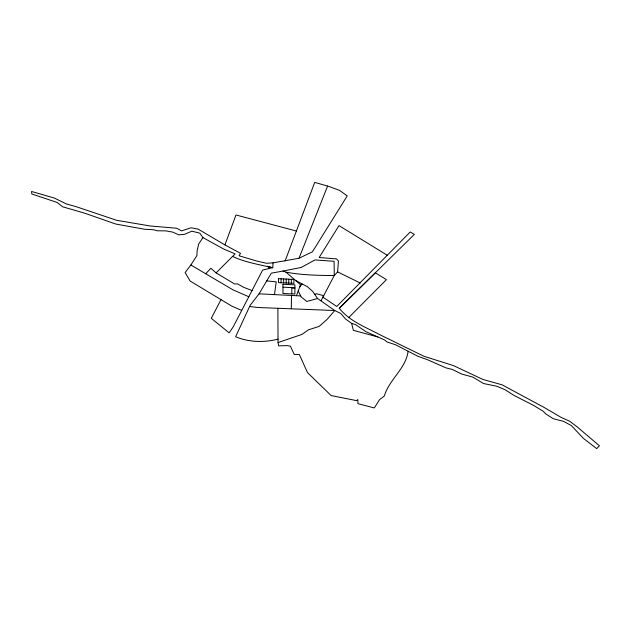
<?xml version="1.0" encoding="UTF-8"?>
<svg xmlns="http://www.w3.org/2000/svg" width="631" height="631" viewBox="0 0 631 631"><rect width="100%" height="100%" fill="white"/><g stroke="black" fill="none" stroke-linecap="round" stroke-linejoin="round"><path stroke-width="0.95" d="M281.071 282.735L281.079 278.799M283.635 282.862L283.642 278.926M286.198 282.996L286.206 279.052M288.761 283.122L288.769 279.186M291.325 283.248L291.333 279.312M291.806 293.904L291.814 287.996L294.89 288.154M291.317 308.851L291.483 295.466M285.07 261.06L314.727 182.375L328.688 186.382L339.588 190.396L347.239 195.878L312.416 251.816L298.968 258.268L273.026 262.859L272.813 267.82C259.325 264.484 245.285 262.464 232.523 256.446L216.102 272.892L210.849 268.27L205.84 273.625M295.489 280.393L307.439 286.734L312.668 291.38L317.574 298.51L334.745 310.523L340.764 313.465L345.528 318.994L351.641 323.419L355.427 324.555L366.035 331.717L384.807 340.038L386.748 341.836L395.787 344.865L417.903 356.263L427.471 359.725L446.046 367.912L452.301 369.443L461.655 374.041L472.816 377.078L483.512 383.522L496.944 386.298L505.131 389.792L514.32 395.59L533.384 405.268L543.252 411.302L545.902 413.999L553.403 418.763L563.538 421.366L571.315 425.531L583.32 438.269L596.658 448.625L599.45 445.841L577.152 426.848L569.596 421.192L561.188 417.422L544.19 407.476L502.142 384.839L482.975 379.476L453.381 365.562L424.032 356.326L379.562 334.572C365.538 327.063 349.385 321.14 339.304 308.283L414.354 234.377L410.229 231.979L336.733 306.469L322.922 297.138L334.272 275.534L337.632 271.898L338.445 260.958L336.489 258.907L319.16 257.511L338.981 225.614L387.363 255.318M408.131 351.222C405.796 368.906 389.303 379.184 384.366 395.905L379.483 399.762L374.293 407.949L357.958 403.674L357.824 399.486L356.665 400.646L331.117 395.558L307.463 372.566L299.354 354.519L294.243 354.496L290.441 346.23L287.279 345.622L278.697 345.851L278.042 342.562L277.869 308.307M273.026 262.859L266.558 263.285L256.959 261.092L239.094 255.792L240.466 253.291L224.928 244.915L235.97 214.974L296.396 231.017M296.436 295.71L300.537 284.747L285.977 272.174L283.035 271.046L271.322 273.16L259.049 293.825L250.136 305.357L235.6 336.749C248.748 342.27 264.263 342.743 278.026 339.115M298.968 258.268L327.599 186.074M269.429 268.27L267.512 266.195L272.458 267.71L262.622 270.107L233.375 326.558L229.163 332.845L211.29 318.316L220.992 299.638L190.081 280.992L185.128 272.537L190.87 264.996L196.88 255.642L197.101 250.838L198.749 243.842L202.961 237.619L199.806 233.155L191.816 231.167L184.836 234.267L178.833 234.866L172.728 232.098L165.843 230.883L157.214 230.772L153.404 229.716L144.609 229.258L115.71 224.021L84.483 213.12L62.485 206.755L57.192 202.472L31.802 193.977L31.55 191.469L54.25 198.031L66.46 203.963L76.461 206.779L116.522 220.274L150.139 225.977L176.798 228.256L181.515 230.891L191.004 227.783L198.087 229.1L224.928 244.915M321.045 300.687L323.695 295.663L316.415 293.754L314.601 294.354M299.709 286.955L302.123 283.989M348.785 317.503L386.424 279.659L375.35 272.797L339.304 308.283M232.523 256.446L235.126 253.875L223.958 249.166L202.961 237.619M278.042 342.562L301.863 334.454L308.512 329.8L319.207 326.377L327.229 319.278L334.745 310.523L257.913 307.502L249.584 306.532M317.574 298.51L306.753 301.46L301.31 297.02L298.203 290.994M283.035 271.046L301.192 267.473L314.995 259.925L334.091 261.305L334.272 275.534C318.048 275.447 301.807 275.084 285.977 272.174M282.98 287.168L294.89 287.76M300.656 295.923L259.049 293.825M272.702 294.527L274.493 294.614L276.228 281.852L266.716 280.913M377.811 336.938L353.344 330.328L351.641 323.419M252.084 290.575L243.826 287.397L237.43 283.832L234.645 284.005L216.102 272.892M241.539 310.326L231.963 306.193L220.992 299.638M248.882 296.799L232.839 289.771L190.87 264.996M337.632 271.898L360.238 283.003M278.516 278.673L278.508 282.609L293.888 283.374L293.896 279.438L278.516 278.673M282.98 284.258L282.972 293.462L294.882 294.062L294.898 284.857L282.98 284.258"/></g></svg>
